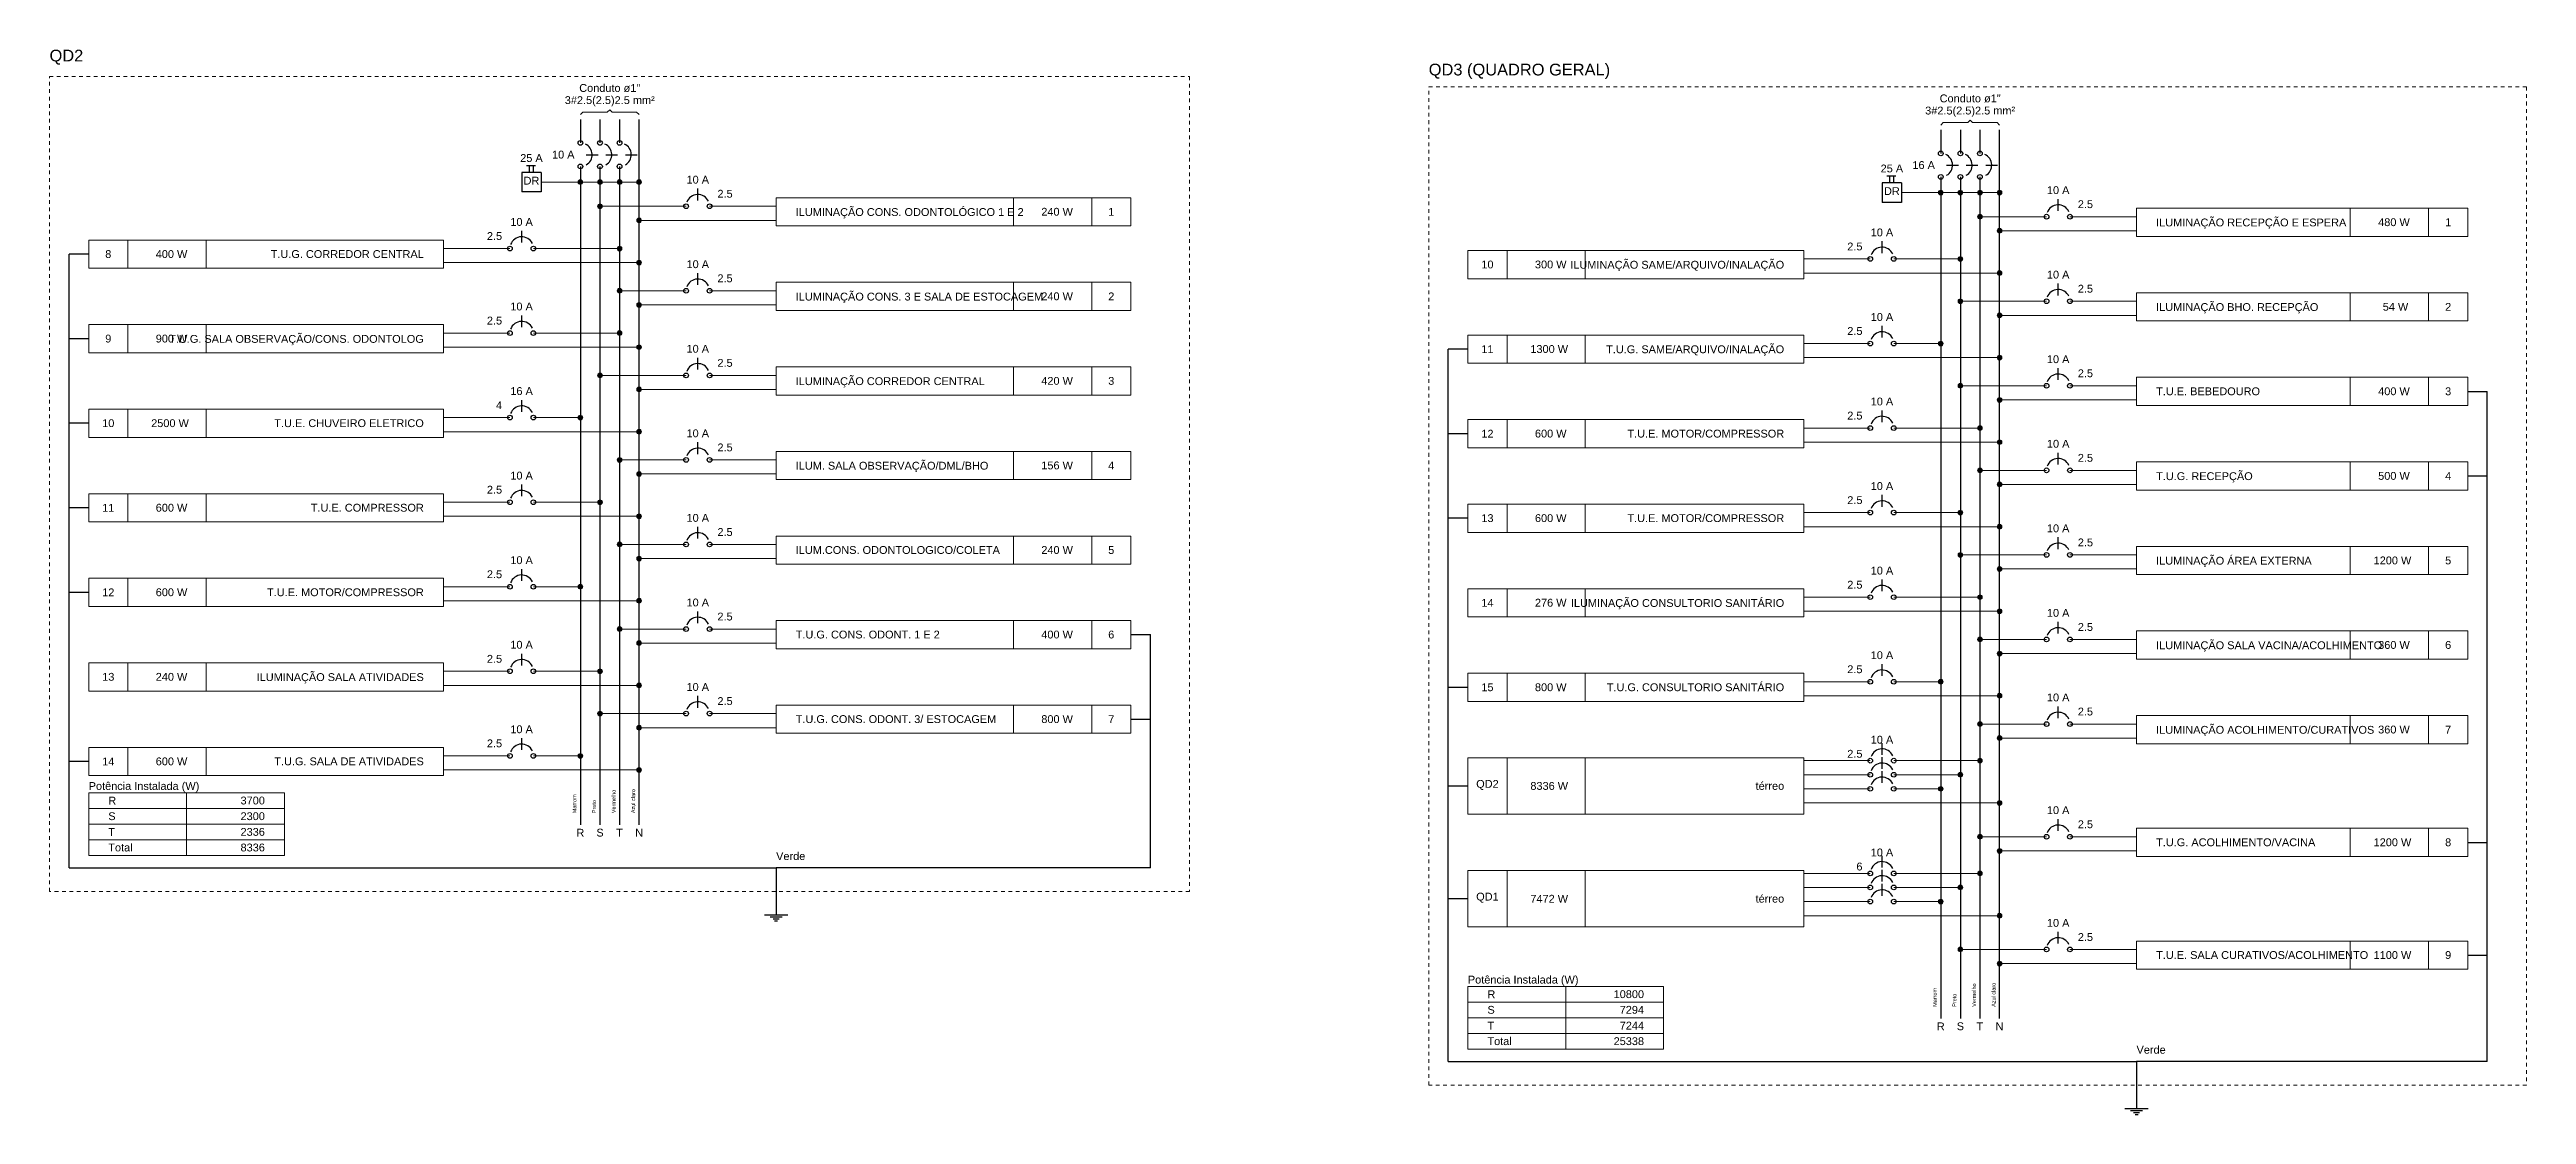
# Model space of a CAD drawing. Header units: millimetres. Extents: x 0 to 321, y -39 to 66.
# Drawn here: x 181.6 to 248.6, y 7.4 to 36.2 of the extents above; entities that cross this region are included whole.
import ezdxf

# ---------------------------------------------------------------- set-up
doc = ezdxf.new("R2010")
doc.units = ezdxf.units.MM
doc.header["$LTSCALE"] = 0.5
doc.header["$MEASUREMENT"] = 0
doc.linetypes.add('DOT2', pattern=[3.175, 0, -3.175])
for name, color, linetype, lineweight in [('DI-Barramento Fase 1', 6, 'Continuous', 30), ('DI-Barramento Fase 2', 6, 'Continuous', 30), ('DI-Barramento Fase 3', 6, 'Continuous', 30), ('DI-Barramento Neutro', 6, 'Continuous', 30), ('DI-Disjuntor', 1, 'Continuous', 30), ('DI-Fios', 3, 'Continuous', 30), ('DI-Linhas do diagrama', 9, 'Continuous', 20), ('DI-Pontilhado', 7, 'Continuous', 20), ('DI-Textos do diagrama', 7, 'Continuous', 20), ('DI-Título do diagrama', 3, 'Continuous', 30)]:
    doc.layers.add(name, color=color, linetype=linetype, lineweight=lineweight)
doc.styles.add('Arial', font='arial.ttf')

msp = doc.modelspace()

# ---------------------------------------------------------------- linework, layer by layer
at = {"layer": 'DI-Barramento Fase 1', "linetype": 'Continuous'}
for p, q in [((195.929, 34.355), (195.929, 33.72)), ((232.728, 34.073), (232.728, 33.437)), ((195.929, 33.084), (195.929, 15.272)), ((232.728, 32.802), (232.728, 10.034))]:
    msp.add_line(p, q, dxfattribs=at)
at = {"layer": 'DI-Barramento Fase 2', "linetype": 'Continuous'}
for p, q in [((196.459, 34.355), (196.459, 33.72)), ((233.258, 34.073), (233.258, 33.437)), ((196.459, 33.084), (196.459, 15.272)), ((233.258, 32.802), (233.258, 10.034))]:
    msp.add_line(p, q, dxfattribs=at)
at = {"layer": 'DI-Barramento Fase 3', "linetype": 'Continuous'}
for p, q in [((196.988, 34.355), (196.988, 33.72)), ((233.787, 34.073), (233.787, 33.437)), ((196.988, 33.084), (196.988, 15.272)), ((233.787, 32.802), (233.787, 10.034))]:
    msp.add_line(p, q, dxfattribs=at)
at = {"layer": 'DI-Barramento Neutro', "linetype": 'Continuous'}
for p, q in [((197.518, 15.272), (197.518, 34.355)), ((234.317, 10.034), (234.317, 34.073))]:
    msp.add_line(p, q, dxfattribs=at)
at = {"layer": 'DI-Disjuntor', "linetype": 'Continuous'}
for p, q in [((194.341, 32.925), (194.341, 32.396)), ((194.87, 32.925), (194.341, 32.925)), ((194.473, 33.111), (194.711, 33.111)), ((194.552, 32.925), (194.552, 33.111)), ((194.658, 32.925), (194.658, 33.111)), ((194.87, 32.925), (194.87, 32.396)), ((196.088, 33.402), (196.406, 33.402)), ((196.617, 33.402), (196.935, 33.402)), ((197.147, 33.402), (197.465, 33.402)), ((232.887, 33.12), (233.205, 33.12)), ((233.417, 33.12), (233.734, 33.12)), ((233.946, 33.12), (234.264, 33.12)), ((194.87, 32.396), (194.341, 32.396)), ((199.106, 32.167), (199.106, 32.485)), ((231.14, 32.643), (231.14, 32.114)), ((231.669, 32.643), (231.14, 32.643)), ((231.272, 32.828), (231.51, 32.828)), ((231.352, 32.643), (231.352, 32.828)), ((231.457, 32.643), (231.457, 32.828)), ((231.669, 32.643), (231.669, 32.114)), ((235.905, 31.885), (235.905, 32.203)), ((231.669, 32.114), (231.14, 32.114)), ((194.341, 31.023), (194.341, 31.341)), ((231.14, 30.741), (231.14, 31.059)), ((199.106, 29.88), (199.106, 30.197)), ((235.905, 29.598), (235.905, 29.915)), ((194.341, 28.736), (194.341, 29.054)), ((231.14, 28.454), (231.14, 28.771)), ((199.106, 27.592), (199.106, 27.91)), ((235.905, 27.31), (235.905, 27.628)), ((194.341, 26.448), (194.341, 26.766)), ((231.14, 26.166), (231.14, 26.484)), ((199.106, 25.305), (199.106, 25.622)), ((235.905, 25.023), (235.905, 25.34)), ((194.341, 24.161), (194.341, 24.479)), ((231.14, 23.879), (231.14, 24.197)), ((199.106, 23.017), (199.106, 23.335)), ((235.905, 22.735), (235.905, 23.053)), ((194.341, 21.874), (194.341, 22.191)), ((231.14, 21.591), (231.14, 21.909)), ((199.106, 20.73), (199.106, 21.048)), ((235.905, 20.448), (235.905, 20.765)), ((194.341, 19.586), (194.341, 19.904)), ((231.14, 19.304), (231.14, 19.622)), ((199.106, 18.442), (199.106, 18.76)), ((235.905, 18.16), (235.905, 18.478)), ((194.341, 17.299), (194.341, 17.616)), ((231.14, 17.169), (231.14, 17.487)), ((231.14, 16.788), (231.14, 17.105)), ((231.14, 16.407), (231.14, 16.724)), ((235.905, 15.11), (235.905, 15.428)), ((231.14, 14.119), (231.14, 14.437)), ((231.14, 13.738), (231.14, 14.056)), ((231.14, 13.357), (231.14, 13.674)), ((235.905, 12.06), (235.905, 12.378))]:
    msp.add_line(p, q, dxfattribs=at)
for centre in [(195.929, 33.72), (196.459, 33.72), (196.988, 33.72), (195.929, 33.084), (196.459, 33.084), (196.988, 33.084), (232.728, 33.437), (232.728, 32.802), (233.258, 33.437), (233.258, 32.802), (233.787, 33.437), (233.787, 32.802), (198.788, 32.008), (199.424, 32.008), (235.588, 31.726), (236.223, 31.726), (194.023, 30.865), (194.658, 30.865), (230.822, 30.582), (231.457, 30.582), (198.788, 29.721), (199.424, 29.721), (235.588, 29.439), (236.223, 29.439), (194.023, 28.577), (194.658, 28.577), (230.822, 28.295), (231.457, 28.295), (198.788, 27.433), (199.424, 27.433), (235.588, 27.151), (236.223, 27.151), (194.023, 26.29), (194.658, 26.29), (230.822, 26.008), (231.457, 26.008), (198.788, 25.146), (199.424, 25.146), (235.588, 24.864), (236.223, 24.864), (194.023, 24.002), (194.658, 24.002), (230.822, 23.72), (231.457, 23.72), (198.788, 22.858), (199.424, 22.858), (235.588, 22.576), (236.223, 22.576), (194.023, 21.715), (194.658, 21.715), (230.822, 21.433), (231.457, 21.433), (198.788, 20.571), (199.424, 20.571), (235.588, 20.289), (236.223, 20.289), (194.023, 19.427), (194.658, 19.427), (230.822, 19.145), (231.457, 19.145), (198.788, 18.284), (199.424, 18.284), (235.588, 18.001), (236.223, 18.001), (194.023, 17.14), (194.658, 17.14), (230.822, 17.01), (231.457, 17.01), (230.822, 16.629), (230.822, 16.248), (231.457, 16.629), (231.457, 16.248), (235.588, 14.951), (236.223, 14.951), (230.822, 13.96), (230.822, 13.579), (231.457, 13.96), (231.457, 13.579), (230.822, 13.198), (231.457, 13.198), (235.588, 11.902), (236.223, 11.902)]:
    msp.add_circle(centre, 0.0635, dxfattribs=at)
for centre, start, end in [((195.929, 33.402), 300, 65), ((196.459, 33.402), 300, 65), ((196.988, 33.402), 300, 65), ((232.728, 33.12), 300, 65), ((233.258, 33.12), 300, 65), ((233.787, 33.12), 300, 65), ((199.106, 32.008), 25, 160), ((235.905, 31.726), 25, 160), ((194.341, 30.865), 25, 160), ((231.14, 30.582), 25, 160), ((199.106, 29.721), 25, 160), ((235.905, 29.439), 25, 160), ((194.341, 28.577), 25, 160), ((231.14, 28.295), 25, 160), ((199.106, 27.433), 25, 160), ((235.905, 27.151), 25, 160), ((194.341, 26.29), 25, 160), ((231.14, 26.008), 25, 160), ((199.106, 25.146), 25, 160), ((235.905, 24.864), 25, 160), ((194.341, 24.002), 25, 160), ((231.14, 23.72), 25, 160), ((199.106, 22.858), 25, 160), ((235.905, 22.576), 25, 160), ((194.341, 21.715), 25, 160), ((231.14, 21.433), 25, 160), ((199.106, 20.571), 25, 160), ((235.905, 20.289), 25, 160), ((194.341, 19.427), 25, 160), ((231.14, 19.145), 25, 160), ((199.106, 18.284), 25, 160), ((235.905, 18.001), 25, 160), ((194.341, 17.14), 25, 160), ((231.14, 17.01), 25, 160), ((231.14, 16.629), 25, 160), ((231.14, 16.248), 25, 160), ((235.905, 14.951), 25, 160), ((231.14, 13.96), 25, 160), ((231.14, 13.579), 25, 160), ((231.14, 13.198), 25, 160), ((235.905, 11.902), 25, 160)]:
    msp.add_arc(centre, 0.318, start, end, dxfattribs=at)
at = {"layer": 'DI-Fios', "linetype": 'Continuous'}
for p, q in [((182.628, 30.712), (182.099, 30.712)), ((182.099, 14.107), (182.099, 30.712)), ((182.628, 28.425), (182.099, 28.425)), ((219.936, 28.142), (219.406, 28.142)), ((219.406, 8.869), (219.406, 28.142)), ((246.982, 26.999), (247.512, 26.999)), ((247.512, 8.869), (247.512, 26.999)), ((182.628, 26.137), (182.099, 26.137)), ((219.936, 25.855), (219.406, 25.855)), ((246.982, 24.711), (247.512, 24.711)), ((182.628, 23.85), (182.099, 23.85)), ((219.936, 23.567), (219.406, 23.567)), ((182.628, 21.562), (182.099, 21.562)), ((210.819, 20.419), (211.348, 20.419)), ((211.348, 14.107), (211.348, 20.419)), ((219.936, 18.993), (219.406, 18.993)), ((210.819, 18.131), (211.348, 18.131)), ((182.628, 16.987), (182.099, 16.987)), ((219.936, 16.324), (219.406, 16.324)), ((246.982, 14.799), (247.512, 14.799)), ((182.099, 14.107), (201.224, 14.107)), ((201.224, 14.107), (201.224, 12.836)), ((211.348, 14.107), (201.224, 14.107)), ((200.906, 12.836), (201.542, 12.836)), ((201.065, 12.783), (201.383, 12.783)), ((219.936, 13.274), (219.406, 13.274)), ((201.145, 12.73), (201.304, 12.73)), ((201.184, 12.677), (201.264, 12.677)), ((246.982, 11.749), (247.512, 11.749)), ((219.406, 8.869), (238.023, 8.869)), ((238.023, 8.869), (238.023, 7.598)), ((247.512, 8.869), (238.023, 8.869)), ((237.706, 7.598), (238.341, 7.598)), ((237.864, 7.545), (238.182, 7.545)), ((237.944, 7.492), (238.103, 7.492)), ((237.984, 7.439), (238.063, 7.439))]:
    msp.add_line(p, q, dxfattribs=at)
at = {"layer": 'DI-Linhas do diagrama', "linetype": 'Continuous'}
for p, q in [((195.929, 32.661), (194.87, 32.661)), ((195.929, 32.661), (197.518, 32.661)), ((207.642, 31.474), (207.642, 32.237)), ((209.76, 31.474), (209.76, 32.237)), ((232.728, 32.378), (231.669, 32.378)), ((232.728, 32.378), (234.317, 32.378)), ((196.459, 32.008), (198.788, 32.008)), ((197.518, 31.627), (201.224, 31.627)), ((199.424, 32.008), (201.224, 32.008)), ((233.787, 31.726), (235.588, 31.726)), ((236.223, 31.726), (238.023, 31.726)), ((243.805, 31.192), (243.805, 31.955)), ((245.923, 31.192), (245.923, 31.955)), ((183.687, 30.331), (183.687, 31.093)), ((185.805, 30.331), (185.805, 31.093)), ((192.223, 30.865), (194.023, 30.865)), ((196.988, 30.865), (194.658, 30.865)), ((234.317, 31.345), (238.023, 31.345)), ((192.223, 30.483), (197.518, 30.483)), ((220.995, 30.049), (220.995, 30.811)), ((223.113, 30.049), (223.113, 30.811)), ((229.022, 30.582), (230.822, 30.582)), ((229.022, 30.201), (234.317, 30.201)), ((233.258, 30.582), (231.457, 30.582)), ((196.988, 29.721), (198.788, 29.721)), ((199.424, 29.721), (201.224, 29.721)), ((207.642, 29.187), (207.642, 29.95)), ((209.76, 29.187), (209.76, 29.95)), ((243.805, 28.905), (243.805, 29.667)), ((245.923, 28.905), (245.923, 29.667)), ((197.518, 29.34), (201.224, 29.34)), ((233.258, 29.439), (235.588, 29.439)), ((234.317, 29.057), (238.023, 29.057)), ((236.223, 29.439), (238.023, 29.439)), ((183.687, 28.043), (183.687, 28.806)), ((185.805, 28.043), (185.805, 28.806)), ((192.223, 28.577), (194.023, 28.577)), ((192.223, 28.196), (197.518, 28.196)), ((196.988, 28.577), (194.658, 28.577)), ((220.995, 27.761), (220.995, 28.524)), ((223.113, 27.761), (223.113, 28.524)), ((229.022, 28.295), (230.822, 28.295)), ((232.728, 28.295), (231.457, 28.295)), ((207.642, 26.9), (207.642, 27.662)), ((209.76, 26.9), (209.76, 27.662)), ((229.022, 27.914), (234.317, 27.914)), ((196.459, 27.433), (198.788, 27.433)), ((197.518, 27.052), (201.224, 27.052)), ((199.424, 27.433), (201.224, 27.433)), ((233.258, 27.151), (235.588, 27.151)), ((236.223, 27.151), (238.023, 27.151)), ((243.805, 26.617), (243.805, 27.38)), ((245.923, 26.617), (245.923, 27.38)), ((183.687, 25.756), (183.687, 26.518)), ((185.805, 25.756), (185.805, 26.518)), ((192.223, 26.29), (194.023, 26.29)), ((195.929, 26.29), (194.658, 26.29)), ((220.995, 25.474), (220.995, 26.236)), ((223.113, 25.474), (223.113, 26.236)), ((234.317, 26.77), (238.023, 26.77)), ((192.223, 25.908), (197.518, 25.908)), ((229.022, 26.008), (230.822, 26.008)), ((229.022, 25.626), (234.317, 25.626)), ((233.787, 26.008), (231.457, 26.008)), ((196.988, 25.146), (198.788, 25.146)), ((199.424, 25.146), (201.224, 25.146)), ((207.642, 24.612), (207.642, 25.375)), ((209.76, 24.612), (209.76, 25.375)), ((233.787, 24.864), (235.588, 24.864)), ((236.223, 24.864), (238.023, 24.864)), ((243.805, 24.33), (243.805, 25.093)), ((245.923, 24.33), (245.923, 25.093)), ((183.687, 23.468), (183.687, 24.231)), ((185.805, 23.468), (185.805, 24.231)), ((197.518, 24.765), (201.224, 24.765)), ((234.317, 24.483), (238.023, 24.483)), ((192.223, 24.002), (194.023, 24.002)), ((192.223, 23.621), (197.518, 23.621)), ((196.459, 24.002), (194.658, 24.002)), ((220.995, 23.186), (220.995, 23.949)), ((223.113, 23.186), (223.113, 23.949)), ((229.022, 23.72), (230.822, 23.72)), ((233.258, 23.72), (231.457, 23.72)), ((196.988, 22.858), (198.788, 22.858)), ((199.424, 22.858), (201.224, 22.858)), ((207.642, 22.325), (207.642, 23.087)), ((209.76, 22.325), (209.76, 23.087)), ((229.022, 23.339), (234.317, 23.339)), ((243.805, 22.043), (243.805, 22.805)), ((245.923, 22.043), (245.923, 22.805)), ((197.518, 22.477), (201.224, 22.477)), ((233.258, 22.576), (235.588, 22.576)), ((234.317, 22.195), (238.023, 22.195)), ((236.223, 22.576), (238.023, 22.576)), ((183.687, 21.181), (183.687, 21.944)), ((185.805, 21.181), (185.805, 21.944)), ((192.223, 21.715), (194.023, 21.715)), ((195.929, 21.715), (194.658, 21.715)), ((220.995, 20.899), (220.995, 21.661)), ((223.113, 20.899), (223.113, 21.661)), ((192.223, 21.334), (197.518, 21.334)), ((207.642, 20.037), (207.642, 20.8)), ((209.76, 20.037), (209.76, 20.8)), ((229.022, 21.433), (230.822, 21.433)), ((229.022, 21.051), (234.317, 21.051)), ((233.787, 21.433), (231.457, 21.433)), ((196.988, 20.571), (198.788, 20.571)), ((197.518, 20.19), (201.224, 20.19)), ((199.424, 20.571), (201.224, 20.571)), ((233.787, 20.289), (235.588, 20.289)), ((236.223, 20.289), (238.023, 20.289)), ((243.805, 19.755), (243.805, 20.518)), ((245.923, 19.755), (245.923, 20.518)), ((183.687, 18.894), (183.687, 19.656)), ((185.805, 18.894), (185.805, 19.656)), ((234.317, 19.908), (238.023, 19.908)), ((192.223, 19.427), (194.023, 19.427)), ((192.223, 19.046), (197.518, 19.046)), ((196.459, 19.427), (194.658, 19.427)), ((220.995, 18.611), (220.995, 19.374)), ((223.113, 18.611), (223.113, 19.374)), ((229.022, 19.145), (230.822, 19.145)), ((229.022, 18.764), (234.317, 18.764)), ((232.728, 19.145), (231.457, 19.145)), ((196.459, 18.284), (198.788, 18.284)), ((199.424, 18.284), (201.224, 18.284)), ((207.642, 17.75), (207.642, 18.512)), ((209.76, 17.75), (209.76, 18.512)), ((243.805, 17.468), (243.805, 18.23)), ((245.923, 17.468), (245.923, 18.23)), ((197.518, 17.902), (201.224, 17.902)), ((233.787, 18.001), (235.588, 18.001)), ((234.317, 17.62), (238.023, 17.62)), ((236.223, 18.001), (238.023, 18.001)), ((183.687, 16.606), (183.687, 17.369)), ((185.805, 16.606), (185.805, 17.369)), ((192.223, 17.14), (194.023, 17.14)), ((192.223, 16.759), (197.518, 16.759)), ((195.929, 17.14), (194.658, 17.14)), ((220.995, 15.562), (220.995, 17.086)), ((223.113, 15.562), (223.113, 17.086)), ((229.022, 17.01), (230.822, 17.01)), ((233.787, 17.01), (231.457, 17.01)), ((185.276, 15.717), (185.276, 16.14)), ((229.022, 16.629), (230.822, 16.629)), ((229.022, 16.248), (230.822, 16.248)), ((233.258, 16.629), (231.457, 16.629)), ((232.728, 16.248), (231.457, 16.248)), ((185.276, 15.293), (185.276, 15.717)), ((229.022, 15.867), (234.317, 15.867)), ((185.276, 14.869), (185.276, 15.293)), ((185.276, 14.446), (185.276, 14.869)), ((233.787, 14.951), (235.588, 14.951)), ((236.223, 14.951), (238.023, 14.951)), ((243.805, 14.418), (243.805, 15.18)), ((245.923, 14.418), (245.923, 15.18)), ((234.317, 14.57), (238.023, 14.57)), ((220.995, 12.512), (220.995, 14.037)), ((223.113, 12.512), (223.113, 14.037)), ((229.022, 13.96), (230.822, 13.96)), ((229.022, 13.579), (230.822, 13.579)), ((233.787, 13.96), (231.457, 13.96)), ((233.258, 13.579), (231.457, 13.579)), ((229.022, 13.198), (230.822, 13.198)), ((229.022, 12.816), (234.317, 12.816)), ((232.728, 13.198), (231.457, 13.198)), ((243.805, 11.368), (243.805, 12.13)), ((245.923, 11.368), (245.923, 12.13)), ((233.258, 11.902), (235.588, 11.902)), ((234.317, 11.52), (238.023, 11.52)), ((236.223, 11.902), (238.023, 11.902)), ((222.583, 10.478), (222.583, 10.902)), ((222.583, 10.055), (222.583, 10.478)), ((222.583, 9.631), (222.583, 10.055)), ((222.583, 9.207), (222.583, 9.631))]:
    msp.add_line(p, q, dxfattribs=at)
at = {"layer": 'DI-Linhas do diagrama', "linetype": 'Continuous', "const_width": 0.0635}
for points in [[(195.961, 32.661, 1), (195.897, 32.661, 1)], [(196.491, 32.661, 1), (196.427, 32.661, 1)], [(197.02, 32.661, 1), (196.956, 32.661, 1)], [(197.55, 32.661, 1), (197.486, 32.661, 1)], [(232.76, 32.378, 1), (232.696, 32.378, 1)], [(233.29, 32.378, 1), (233.226, 32.378, 1)], [(233.819, 32.378, 1), (233.755, 32.378, 1)], [(234.349, 32.378, 1), (234.285, 32.378, 1)], [(196.491, 32.008, 1), (196.427, 32.008, 1)], [(197.55, 31.627, 1), (197.486, 31.627, 1)], [(233.819, 31.726, 1), (233.755, 31.726, 1)], [(197.02, 30.865, 1), (196.956, 30.865, 1)], [(234.349, 31.345, 1), (234.285, 31.345, 1)], [(197.55, 30.483, 1), (197.486, 30.483, 1)], [(233.29, 30.582, 1), (233.226, 30.582, 1)], [(234.349, 30.201, 1), (234.285, 30.201, 1)], [(197.02, 29.721, 1), (196.956, 29.721, 1)], [(233.29, 29.439, 1), (233.226, 29.439, 1)], [(197.55, 29.34, 1), (197.486, 29.34, 1)], [(234.349, 29.057, 1), (234.285, 29.057, 1)], [(197.02, 28.577, 1), (196.956, 28.577, 1)], [(197.55, 28.196, 1), (197.486, 28.196, 1)], [(232.76, 28.295, 1), (232.696, 28.295, 1)], [(196.491, 27.433, 1), (196.427, 27.433, 1)], [(234.349, 27.914, 1), (234.285, 27.914, 1)], [(197.55, 27.052, 1), (197.486, 27.052, 1)], [(233.29, 27.151, 1), (233.226, 27.151, 1)], [(234.349, 26.77, 1), (234.285, 26.77, 1)], [(195.961, 26.29, 1), (195.897, 26.29, 1)], [(197.55, 25.908, 1), (197.486, 25.908, 1)], [(233.819, 26.008, 1), (233.755, 26.008, 1)], [(234.349, 25.626, 1), (234.285, 25.626, 1)], [(197.02, 25.146, 1), (196.956, 25.146, 1)], [(197.55, 24.765, 1), (197.486, 24.765, 1)], [(233.819, 24.864, 1), (233.755, 24.864, 1)], [(234.349, 24.483, 1), (234.285, 24.483, 1)], [(196.491, 24.002, 1), (196.427, 24.002, 1)], [(197.55, 23.621, 1), (197.486, 23.621, 1)], [(233.29, 23.72, 1), (233.226, 23.72, 1)], [(197.02, 22.858, 1), (196.956, 22.858, 1)], [(234.349, 23.339, 1), (234.285, 23.339, 1)], [(197.55, 22.477, 1), (197.486, 22.477, 1)], [(233.29, 22.576, 1), (233.226, 22.576, 1)], [(234.349, 22.195, 1), (234.285, 22.195, 1)], [(195.961, 21.715, 1), (195.897, 21.715, 1)], [(233.819, 21.433, 1), (233.755, 21.433, 1)], [(197.55, 21.334, 1), (197.486, 21.334, 1)], [(234.349, 21.051, 1), (234.285, 21.051, 1)], [(197.02, 20.571, 1), (196.956, 20.571, 1)], [(197.55, 20.19, 1), (197.486, 20.19, 1)], [(233.819, 20.289, 1), (233.755, 20.289, 1)], [(196.491, 19.427, 1), (196.427, 19.427, 1)], [(234.349, 19.908, 1), (234.285, 19.908, 1)], [(197.55, 19.046, 1), (197.486, 19.046, 1)], [(232.76, 19.145, 1), (232.696, 19.145, 1)], [(234.349, 18.764, 1), (234.285, 18.764, 1)], [(196.491, 18.284, 1), (196.427, 18.284, 1)], [(197.55, 17.902, 1), (197.486, 17.902, 1)], [(233.819, 18.001, 1), (233.755, 18.001, 1)], [(234.349, 17.62, 1), (234.285, 17.62, 1)], [(195.961, 17.14, 1), (195.897, 17.14, 1)], [(197.55, 16.759, 1), (197.486, 16.759, 1)], [(233.819, 17.01, 1), (233.755, 17.01, 1)], [(232.76, 16.248, 1), (232.696, 16.248, 1)], [(233.29, 16.629, 1), (233.226, 16.629, 1)], [(234.349, 15.867, 1), (234.285, 15.867, 1)], [(233.819, 14.951, 1), (233.755, 14.951, 1)], [(234.349, 14.57, 1), (234.285, 14.57, 1)], [(233.29, 13.579, 1), (233.226, 13.579, 1)], [(233.819, 13.96, 1), (233.755, 13.96, 1)], [(232.76, 13.198, 1), (232.696, 13.198, 1)], [(234.349, 12.816, 1), (234.285, 12.816, 1)], [(233.29, 11.902, 1), (233.226, 11.902, 1)], [(234.349, 11.52, 1), (234.285, 11.52, 1)]]:
    msp.add_lwpolyline(points, format="xyb", close=True, dxfattribs=at)
at = {"layer": 'DI-Linhas do diagrama', "linetype": 'Continuous'}
for points in [[(201.224, 31.474), (201.224, 32.237), (210.819, 32.237), (210.819, 31.474), (201.224, 31.474)], [(238.023, 31.192), (238.023, 31.955), (246.982, 31.955), (246.982, 31.192), (238.023, 31.192)], [(182.628, 30.331), (182.628, 31.093), (192.223, 31.093), (192.223, 30.331), (182.628, 30.331)], [(219.936, 30.049), (219.936, 30.811), (229.022, 30.811), (229.022, 30.049), (219.936, 30.049)], [(201.224, 29.187), (201.224, 29.95), (210.819, 29.95), (210.819, 29.187), (201.224, 29.187)], [(238.023, 28.905), (238.023, 29.667), (246.982, 29.667), (246.982, 28.905), (238.023, 28.905)], [(182.628, 28.043), (182.628, 28.806), (192.223, 28.806), (192.223, 28.043), (182.628, 28.043)], [(219.936, 27.761), (219.936, 28.524), (229.022, 28.524), (229.022, 27.761), (219.936, 27.761)], [(201.224, 26.9), (201.224, 27.662), (210.819, 27.662), (210.819, 26.9), (201.224, 26.9)], [(238.023, 26.617), (238.023, 27.38), (246.982, 27.38), (246.982, 26.617), (238.023, 26.617)], [(182.628, 25.756), (182.628, 26.518), (192.223, 26.518), (192.223, 25.756), (182.628, 25.756)], [(219.936, 25.474), (219.936, 26.236), (229.022, 26.236), (229.022, 25.474), (219.936, 25.474)], [(201.224, 24.612), (201.224, 25.375), (210.819, 25.375), (210.819, 24.612), (201.224, 24.612)], [(238.023, 24.33), (238.023, 25.093), (246.982, 25.093), (246.982, 24.33), (238.023, 24.33)], [(182.628, 23.468), (182.628, 24.231), (192.223, 24.231), (192.223, 23.468), (182.628, 23.468)], [(219.936, 23.186), (219.936, 23.949), (229.022, 23.949), (229.022, 23.186), (219.936, 23.186)], [(201.224, 22.325), (201.224, 23.087), (210.819, 23.087), (210.819, 22.325), (201.224, 22.325)], [(238.023, 22.043), (238.023, 22.805), (246.982, 22.805), (246.982, 22.043), (238.023, 22.043)], [(182.628, 21.181), (182.628, 21.944), (192.223, 21.944), (192.223, 21.181), (182.628, 21.181)], [(219.936, 20.899), (219.936, 21.661), (229.022, 21.661), (229.022, 20.899), (219.936, 20.899)], [(201.224, 20.037), (201.224, 20.8), (210.819, 20.8), (210.819, 20.037), (201.224, 20.037)], [(238.023, 19.755), (238.023, 20.518), (246.982, 20.518), (246.982, 19.755), (238.023, 19.755)], [(182.628, 18.894), (182.628, 19.656), (192.223, 19.656), (192.223, 18.894), (182.628, 18.894)], [(219.936, 18.611), (219.936, 19.374), (229.022, 19.374), (229.022, 18.611), (219.936, 18.611)], [(201.224, 17.75), (201.224, 18.512), (210.819, 18.512), (210.819, 17.75), (201.224, 17.75)], [(238.023, 17.468), (238.023, 18.23), (246.982, 18.23), (246.982, 17.468), (238.023, 17.468)], [(182.628, 16.606), (182.628, 17.369), (192.223, 17.369), (192.223, 16.606), (182.628, 16.606)], [(219.936, 15.562), (219.936, 17.086), (229.022, 17.086), (229.022, 15.562), (219.936, 15.562)], [(182.628, 15.717), (182.628, 16.14), (187.923, 16.14), (187.923, 15.717), (182.628, 15.717)], [(182.628, 15.293), (182.628, 15.717), (187.923, 15.717), (187.923, 15.293), (182.628, 15.293)], [(182.628, 14.869), (182.628, 15.293), (187.923, 15.293), (187.923, 14.869), (182.628, 14.869)], [(182.628, 14.446), (182.628, 14.869), (187.923, 14.869), (187.923, 14.446), (182.628, 14.446)], [(238.023, 14.418), (238.023, 15.18), (246.982, 15.18), (246.982, 14.418), (238.023, 14.418)], [(219.936, 12.512), (219.936, 14.037), (229.022, 14.037), (229.022, 12.512), (219.936, 12.512)], [(238.023, 11.368), (238.023, 12.13), (246.982, 12.13), (246.982, 11.368), (238.023, 11.368)], [(219.936, 10.478), (219.936, 10.902), (225.231, 10.902), (225.231, 10.478), (219.936, 10.478)], [(219.936, 10.055), (219.936, 10.478), (225.231, 10.478), (225.231, 10.055), (219.936, 10.055)], [(219.936, 9.631), (219.936, 10.055), (225.231, 10.055), (225.231, 9.631), (219.936, 9.631)], [(219.936, 9.207), (219.936, 9.631), (225.231, 9.631), (225.231, 9.207), (219.936, 9.207)]]:
    msp.add_lwpolyline(points, close=True, dxfattribs=at)
for centre in [(195.929, 32.661), (196.459, 32.661), (196.988, 32.661), (197.518, 32.661), (232.728, 32.378), (233.258, 32.378), (233.787, 32.378), (234.317, 32.378), (196.459, 32.008), (197.518, 31.627), (233.787, 31.726), (196.988, 30.865), (234.317, 31.345), (197.518, 30.483), (233.258, 30.582), (234.317, 30.201), (196.988, 29.721), (233.258, 29.439), (197.518, 29.34), (234.317, 29.057), (196.988, 28.577), (197.518, 28.196), (232.728, 28.295), (196.459, 27.433), (234.317, 27.914), (197.518, 27.052), (233.258, 27.151), (234.317, 26.77), (195.929, 26.29), (197.518, 25.908), (233.787, 26.008), (234.317, 25.626), (196.988, 25.146), (197.518, 24.765), (233.787, 24.864), (234.317, 24.483), (196.459, 24.002), (197.518, 23.621), (233.258, 23.72), (196.988, 22.858), (234.317, 23.339), (197.518, 22.477), (233.258, 22.576), (234.317, 22.195), (195.929, 21.715), (233.787, 21.433), (197.518, 21.334), (234.317, 21.051), (196.988, 20.571), (197.518, 20.19), (233.787, 20.289), (196.459, 19.427), (234.317, 19.908), (197.518, 19.046), (232.728, 19.145), (234.317, 18.764), (196.459, 18.284), (197.518, 17.902), (233.787, 18.001), (234.317, 17.62), (195.929, 17.14), (197.518, 16.759), (233.787, 17.01), (232.728, 16.248), (233.258, 16.629), (234.317, 15.867), (233.787, 14.951), (234.317, 14.57), (233.258, 13.579), (233.787, 13.96), (232.728, 13.198), (234.317, 12.816), (233.258, 11.902), (234.317, 11.52)]:
    msp.add_circle(centre, 0.0635, dxfattribs=at)
at = {"layer": 'DI-Pontilhado', "linetype": 'DOT2', "ltscale": 0.05}
for points in [[(181.569, 13.472), (181.569, 35.52), (212.407, 35.52), (212.407, 13.472), (181.569, 13.472)], [(218.877, 8.233), (218.877, 35.238), (248.571, 35.238), (248.571, 8.233), (218.877, 8.233)]]:
    msp.add_lwpolyline(points, close=True, dxfattribs=at)
at = {"layer": 'DI-Textos do diagrama', "linetype": 'Continuous'}
for p, q in [((195.929, 34.487), (195.995, 34.554)), ((195.995, 34.554), (196.657, 34.554)), ((196.657, 34.554), (196.723, 34.62)), ((196.723, 34.62), (196.79, 34.554)), ((196.79, 34.554), (197.451, 34.554)), ((197.451, 34.554), (197.518, 34.487)), ((232.728, 34.205), (232.794, 34.271)), ((232.794, 34.271), (233.456, 34.271)), ((233.456, 34.271), (233.523, 34.337)), ((233.523, 34.337), (233.589, 34.271)), ((233.589, 34.271), (234.251, 34.271)), ((234.251, 34.271), (234.317, 34.205))]:
    msp.add_line(p, q, dxfattribs=at)

# ---------------------------------------------------------------- texts
at = {"layer": 'DI-Barramento Fase 1', "char_height": 0.1059, "width": 0.76248, "attachment_point": 7, "rotation": 90.00021, "line_spacing_factor": 0.798, "style": 'Arial'}
for insert in [(195.823, 15.59), (232.622, 10.351)]:
    msp.add_mtext('Marrom', dxfattribs=dict(at, insert=insert))
at = {"layer": 'DI-Barramento Fase 1', "char_height": 0.212, "width": 0.25416, "attachment_point": 8, "line_spacing_factor": 0.798, "style": 'Arial'}
for insert in [(195.929, 14.954), (232.728, 9.716)]:
    msp.add_mtext('R', dxfattribs=dict(at, insert=insert))
at = {"layer": 'DI-Barramento Fase 2', "char_height": 0.1059, "width": 0.6354, "attachment_point": 7, "rotation": 90.00021, "line_spacing_factor": 0.798, "style": 'Arial'}
for insert in [(196.353, 15.59), (233.152, 10.351)]:
    msp.add_mtext('Preto', dxfattribs=dict(at, insert=insert))
at = {"layer": 'DI-Barramento Fase 2', "char_height": 0.212, "width": 0.25416, "attachment_point": 8, "line_spacing_factor": 0.798, "style": 'Arial'}
for insert in [(196.459, 14.954), (233.258, 9.716)]:
    msp.add_mtext('S', dxfattribs=dict(at, insert=insert))
at = {"layer": 'DI-Barramento Fase 3', "char_height": 0.1059, "width": 1.01664, "attachment_point": 7, "rotation": 90.00021, "line_spacing_factor": 0.798, "style": 'Arial'}
for insert in [(196.882, 15.59), (233.681, 10.351)]:
    msp.add_mtext('Vermelho', dxfattribs=dict(at, insert=insert))
at = {"layer": 'DI-Barramento Fase 3', "char_height": 0.212, "width": 0.25416, "attachment_point": 8, "line_spacing_factor": 0.798, "style": 'Arial'}
for insert in [(196.988, 14.954), (233.787, 9.716)]:
    msp.add_mtext('T', dxfattribs=dict(at, insert=insert))
at = {"layer": 'DI-Barramento Neutro', "char_height": 0.1059, "width": 1.2708, "attachment_point": 7, "rotation": 90.00021, "line_spacing_factor": 0.798, "style": 'Arial'}
for insert in [(197.412, 15.59), (234.211, 10.351)]:
    msp.add_mtext('Azul claro', dxfattribs=dict(at, insert=insert))
at = {"layer": 'DI-Barramento Neutro', "char_height": 0.212, "width": 0.25416, "attachment_point": 8, "line_spacing_factor": 0.798, "style": 'Arial'}
for insert in [(197.518, 14.954), (234.317, 9.716)]:
    msp.add_mtext('N', dxfattribs=dict(at, insert=insert))
at = {"layer": 'DI-Disjuntor', "char_height": 0.2118, "width": 0.50832, "attachment_point": 8, "line_spacing_factor": 0.798, "style": 'Arial'}
for insert in [(194.605, 32.595), (231.405, 32.312)]:
    msp.add_mtext('DR', dxfattribs=dict(at, insert=insert))
at = {"layer": 'DI-Fios', "char_height": 0.2118, "width": 1.2708, "attachment_point": 7, "line_spacing_factor": 0.798, "style": 'Arial'}
for insert in [(201.224, 14.319), (238.023, 9.081)]:
    msp.add_mtext('Verde', dxfattribs=dict(at, insert=insert))
at = {"layer": 'DI-Linhas do diagrama', "line_spacing_factor": 0.798, "style": 'Arial'}
for s, insert, char_height, width, attachment_point in [('S', (183.158, 15.399), 0.212, 0.25416, 7), ('R', (183.158, 15.823), 0.212, 0.25416, 7), ('  3700', (187.394, 15.823), 0.2118, 1.52496, 9), ('  2300', (187.394, 15.399), 0.2118, 1.52496, 9), ('T', (183.158, 14.975), 0.212, 0.25416, 7), ('Total', (183.158, 14.552), 0.2118, 1.2708, 7), ('  8336', (187.394, 14.552), 0.2118, 1.52496, 9), ('  2336', (187.394, 14.975), 0.2118, 1.52496, 9), ('R', (220.465, 10.584), 0.212, 0.25416, 7), (' 10800', (224.701, 10.584), 0.2118, 1.52496, 9), ('S', (220.465, 10.161), 0.212, 0.25416, 7), ('  7294', (224.701, 10.161), 0.2118, 1.52496, 9), ('T', (220.465, 9.737), 0.212, 0.25416, 7), ('Total', (220.465, 9.313), 0.2118, 1.2708, 7), (' 25338', (224.701, 9.313), 0.2118, 1.52496, 9), ('  7244', (224.701, 9.737), 0.2118, 1.52496, 9)]:
    msp.add_mtext(s, dxfattribs=dict(at, insert=insert, char_height=char_height, width=width, attachment_point=attachment_point))
at = {"layer": 'DI-Textos do diagrama', "line_spacing_factor": 0.798, "style": 'Arial'}
for s, insert, char_height, width, attachment_point in [('3#2.5(2.5)2.5 mm²', (196.723, 34.709), 0.2118, 4.32072, 8), ('Conduto ø1"', (196.723, 35.096), 0.2118, 2.79576, 8), ('Conduto ø1"', (233.523, 34.814), 0.2118, 2.79576, 8), ('3#2.5(2.5)2.5 mm²', (233.523, 34.427), 0.2118, 4.32072, 8), (' 10 A', (195.77, 33.296), 0.2118, 1.2708, 9), ('25 A', (194.605, 33.204), 0.2118, 1.01664, 8), ('    10 A', (198.471, 32.618), 0.2118, 2.03328, 7), ('25 A', (231.405, 32.921), 0.2118, 1.01664, 8), (' 16 A', (232.569, 33.014), 0.2118, 1.2708, 9), ('2.5', (199.636, 32.237), 0.2118, 0.76248, 7), ('    10 A', (235.27, 32.336), 0.2118, 2.03328, 7), ('2.5', (236.435, 31.955), 0.2118, 0.76248, 7), ('    10 A', (193.705, 31.475), 0.2118, 2.03328, 7), ('ILUMINAÇÃO CONS. ODONTOLÓGICO 1 E 2', (201.754, 31.68), 0.2118, 8.8956, 7), ('   240 W', (208.701, 31.75), 0.2118, 2.03328, 8), ('1', (210.289, 31.75), 0.212, 0.25416, 8), ('ILUMINAÇÃO RECEPÇÃO E ESPERA', (238.553, 31.398), 0.2118, 7.11648, 7), ('   480 W', (244.864, 31.468), 0.2118, 2.03328, 8), ('1', (246.453, 31.468), 0.212, 0.25416, 8), ('8', (183.158, 30.606), 0.212, 0.25416, 8), ('   400 W', (184.746, 30.606), 0.2118, 2.03328, 8), ('T.U.G. CORREDOR CENTRAL', (191.693, 30.606), 0.2118, 5.84568, 9), ('2.5', (193.811, 31.093), 0.2118, 0.76248, 9), ('2.5', (230.61, 30.811), 0.2118, 0.76248, 9), ('    10 A', (230.504, 31.192), 0.2118, 2.03328, 7), ('    10 A', (198.471, 30.331), 0.2118, 2.03328, 7), ('2.5', (199.636, 29.95), 0.2118, 0.76248, 7), ('10', (220.465, 30.324), 0.2118, 0.50832, 8), ('   300 W', (222.054, 30.324), 0.2118, 2.03328, 8), ('ILUMINAÇÃO SAME/ARQUIVO/INALAÇÃO', (228.492, 30.254), 0.2118, 8.13312, 9), ('    10 A', (235.27, 30.049), 0.2118, 2.03328, 7), ('ILUMINAÇÃO CONS. 3 E SALA DE ESTOCAGEM', (201.754, 29.393), 0.2118, 9.65808, 7), ('   240 W', (208.701, 29.463), 0.2118, 2.03328, 8), ('2', (210.289, 29.463), 0.212, 0.25416, 8), ('2.5', (236.435, 29.668), 0.2118, 0.76248, 7), ('2.5', (193.811, 28.806), 0.2118, 0.76248, 9), ('    10 A', (193.705, 29.187), 0.2118, 2.03328, 7), ('    10 A', (230.504, 28.905), 0.2118, 2.03328, 7), ('ILUMINAÇÃO BHO. RECEPÇÃO', (238.553, 29.11), 0.2118, 6.09984, 7), ('    54 W', (244.864, 29.18), 0.2118, 2.03328, 8), ('2', (246.453, 29.18), 0.212, 0.25416, 8), ('9', (183.158, 28.319), 0.212, 0.25416, 8), ('   900 W', (184.746, 28.319), 0.2118, 2.03328, 8), ('T.U.G. SALA OBSERVAÇÃO/CONS. ODONTOLOG', (191.693, 28.249), 0.2118, 9.65808, 9), ('    10 A', (198.471, 28.044), 0.2118, 2.03328, 7), ('11', (220.465, 28.037), 0.2118, 0.50832, 8), ('  1300 W', (222.054, 28.037), 0.2118, 2.03328, 8), ('T.U.G. SAME/ARQUIVO/INALAÇÃO', (228.492, 27.967), 0.2118, 7.11648, 9), ('2.5', (230.61, 28.524), 0.2118, 0.76248, 9), ('2.5', (199.636, 27.662), 0.2118, 0.76248, 7), ('    10 A', (235.27, 27.761), 0.2118, 2.03328, 7), ('2.5', (236.435, 27.38), 0.2118, 0.76248, 7), ('    16 A', (193.705, 26.9), 0.2118, 2.03328, 7), ('ILUMINAÇÃO CORREDOR CENTRAL', (201.754, 27.105), 0.2118, 6.86232, 7), ('   420 W', (208.701, 27.175), 0.2118, 2.03328, 8), ('3', (210.289, 27.175), 0.212, 0.25416, 8), ('    10 A', (230.504, 26.618), 0.2118, 2.03328, 7), ('T.U.E. BEBEDOURO', (238.553, 26.893), 0.2118, 4.06656, 7), ('   400 W', (244.864, 26.893), 0.2118, 2.03328, 8), ('3', (246.453, 26.893), 0.212, 0.25416, 8), ('10', (183.158, 26.031), 0.2118, 0.50832, 8), ('  2500 W', (184.746, 26.031), 0.2118, 2.03328, 8), ('T.U.E. CHUVEIRO ELETRICO', (191.693, 26.031), 0.2118, 6.09984, 9), ('4', (193.811, 26.519), 0.212, 0.25416, 9), ('2.5', (230.61, 26.236), 0.2118, 0.76248, 9), ('    10 A', (198.471, 25.756), 0.2118, 2.03328, 7), ('2.5', (199.636, 25.375), 0.2118, 0.76248, 7), ('12', (220.465, 25.749), 0.2118, 0.50832, 8), ('   600 W', (222.054, 25.749), 0.2118, 2.03328, 8), ('T.U.E. MOTOR/COMPRESSOR', (228.492, 25.749), 0.2118, 5.84568, 9), ('    10 A', (235.27, 25.474), 0.2118, 2.03328, 7), ('    10 A', (193.705, 24.612), 0.2118, 2.03328, 7), ('ILUM. SALA OBSERVAÇÃO/DML/BHO', (201.754, 24.818), 0.2118, 7.37064, 7), ('   156 W', (208.701, 24.888), 0.2118, 2.03328, 8), ('4', (210.289, 24.888), 0.212, 0.25416, 8), ('2.5', (236.435, 25.093), 0.2118, 0.76248, 7), ('T.U.G. RECEPÇÃO', (238.553, 24.535), 0.2118, 3.8124, 7), ('   500 W', (244.864, 24.605), 0.2118, 2.03328, 8), ('4', (246.453, 24.605), 0.212, 0.25416, 8), ('2.5', (193.811, 24.231), 0.2118, 0.76248, 9), ('2.5', (230.61, 23.949), 0.2118, 0.76248, 9), ('    10 A', (230.504, 24.33), 0.2118, 2.03328, 7), ('11', (183.158, 23.744), 0.2118, 0.50832, 8), ('   600 W', (184.746, 23.744), 0.2118, 2.03328, 8), ('T.U.E. COMPRESSOR', (191.693, 23.744), 0.2118, 4.32072, 9), ('    10 A', (198.471, 23.469), 0.2118, 2.03328, 7), ('13', (220.465, 23.462), 0.2118, 0.50832, 8), ('   600 W', (222.054, 23.462), 0.2118, 2.03328, 8), ('T.U.E. MOTOR/COMPRESSOR', (228.492, 23.462), 0.2118, 5.84568, 9), ('2.5', (199.636, 23.087), 0.2118, 0.76248, 7), ('ILUM.CONS. ODONTOLOGICO/COLETA', (201.754, 22.6), 0.2118, 7.6248, 7), ('   240 W', (208.701, 22.6), 0.2118, 2.03328, 8), ('5', (210.289, 22.6), 0.212, 0.25416, 8), ('    10 A', (235.27, 23.186), 0.2118, 2.03328, 7), ('2.5', (236.435, 22.805), 0.2118, 0.76248, 7), ('2.5', (193.811, 21.944), 0.2118, 0.76248, 9), ('    10 A', (193.705, 22.325), 0.2118, 2.03328, 7), ('    10 A', (230.504, 22.043), 0.2118, 2.03328, 7), ('ILUMINAÇÃO ÁREA EXTERNA', (238.553, 22.248), 0.2118, 5.84568, 7), ('  1200 W', (244.864, 22.318), 0.2118, 2.03328, 8), ('5', (246.453, 22.318), 0.212, 0.25416, 8), ('12', (183.158, 21.457), 0.2118, 0.50832, 8), ('   600 W', (184.746, 21.457), 0.2118, 2.03328, 8), ('T.U.E. MOTOR/COMPRESSOR', (191.693, 21.457), 0.2118, 5.84568, 9), ('2.5', (230.61, 21.661), 0.2118, 0.76248, 9), ('    10 A', (198.471, 21.181), 0.2118, 2.03328, 7), ('2.5', (199.636, 20.8), 0.2118, 0.76248, 7), ('14', (220.465, 21.174), 0.2118, 0.50832, 8), ('   276 W', (222.054, 21.174), 0.2118, 2.03328, 8), ('ILUMINAÇÃO CONSULTORIO SANITÁRIO', (228.492, 21.104), 0.2118, 8.13312, 9), ('    10 A', (235.27, 20.899), 0.2118, 2.03328, 7), ('    10 A', (193.705, 20.037), 0.2118, 2.03328, 7), ('T.U.G. CONS. ODONT. 1 E 2', (201.754, 20.313), 0.2118, 6.354, 7), ('   400 W', (208.701, 20.313), 0.2118, 2.03328, 8), ('6', (210.289, 20.313), 0.212, 0.25416, 8), ('2.5', (236.435, 20.518), 0.2118, 0.76248, 7), ('ILUMINAÇÃO SALA VACINA/ACOLHIMENTO', (238.553, 19.961), 0.2118, 8.64144, 7), ('   360 W', (244.864, 20.031), 0.2118, 2.03328, 8), ('6', (246.453, 20.031), 0.212, 0.25416, 8), ('ILUMINAÇÃO SALA ATIVIDADES', (191.693, 19.099), 0.2118, 6.60816, 9), ('2.5', (193.811, 19.656), 0.2118, 0.76248, 9), ('2.5', (230.61, 19.374), 0.2118, 0.76248, 9), ('    10 A', (230.504, 19.755), 0.2118, 2.03328, 7), ('13', (183.158, 19.169), 0.2118, 0.50832, 8), ('   240 W', (184.746, 19.169), 0.2118, 2.03328, 8), ('    10 A', (198.471, 18.894), 0.2118, 2.03328, 7), ('15', (220.465, 18.887), 0.2118, 0.50832, 8), ('   800 W', (222.054, 18.887), 0.2118, 2.03328, 8), ('T.U.G. CONSULTORIO SANITÁRIO', (228.492, 18.887), 0.2118, 7.11648, 9), ('    10 A', (235.27, 18.612), 0.2118, 2.03328, 7), ('2.5', (199.636, 18.513), 0.2118, 0.76248, 7), ('T.U.G. CONS. ODONT. 3/ ESTOCAGEM', (201.754, 18.025), 0.2118, 8.13312, 7), ('   800 W', (208.701, 18.025), 0.2118, 2.03328, 8), ('7', (210.289, 18.025), 0.212, 0.25416, 8), ('2.5', (236.435, 18.23), 0.2118, 0.76248, 7), ('2.5', (193.811, 17.369), 0.2118, 0.76248, 9), ('    10 A', (193.705, 17.75), 0.2118, 2.03328, 7), ('    10 A', (230.504, 17.468), 0.2118, 2.03328, 7), ('ILUMINAÇÃO ACOLHIMENTO/CURATIVOS', (238.553, 17.673), 0.2118, 8.13312, 7), ('   360 W', (244.864, 17.743), 0.2118, 2.03328, 8), ('7', (246.453, 17.743), 0.212, 0.25416, 8), ('14', (183.158, 16.882), 0.2118, 0.50832, 8), ('   600 W', (184.746, 16.882), 0.2118, 2.03328, 8), ('T.U.G. SALA DE ATIVIDADES', (191.693, 16.882), 0.2118, 6.354, 9), ('2.5', (230.61, 17.087), 0.2118, 0.76248, 9), ('Potência Instalada (W)', (182.628, 16.155), 0.2118, 5.59152, 7), ('QD2', (220.465, 16.218), 0.2118, 0.76248, 8), ('  8336 W', (222.054, 16.218), 0.2118, 2.03328, 8), ('    10 A', (235.27, 15.562), 0.2118, 2.03328, 7), ('2.5', (236.435, 15.18), 0.2118, 0.76248, 7), ('T.U.G. ACOLHIMENTO/VACINA', (238.553, 14.693), 0.2118, 6.354, 7), ('  1200 W', (244.864, 14.693), 0.2118, 2.03328, 8), ('8', (246.453, 14.693), 0.212, 0.25416, 8), ('6', (230.61, 14.037), 0.212, 0.25416, 9), ('    10 A', (230.504, 14.418), 0.2118, 2.03328, 7), ('QD1', (220.465, 13.168), 0.2118, 0.76248, 8), ('  7472 W', (222.054, 13.168), 0.2118, 2.03328, 8), ('    10 A', (235.27, 12.512), 0.2118, 2.03328, 7), ('2.5', (236.435, 12.13), 0.2118, 0.76248, 7), ('T.U.E. SALA CURATIVOS/ACOLHIMENTO', (238.553, 11.643), 0.2118, 8.38728, 7), ('  1100 W', (244.864, 11.643), 0.2118, 2.03328, 8), ('9', (246.453, 11.643), 0.212, 0.25416, 8), ('Potência Instalada (W)', (219.936, 10.917), 0.2118, 5.59152, 7)]:
    msp.add_mtext(s, dxfattribs=dict(at, insert=insert, char_height=char_height, width=width, attachment_point=attachment_point))
at = {"layer": 'DI-Título do diagrama', "line_spacing_factor": 0.798, "style": 'Arial'}
for s, insert, char_height, width, attachment_point in [('QD2', (181.569, 35.838), 0.3177, 1.14372, 7), ('QD3 (QUADRO GERAL)', (218.877, 35.451), 0.3177, 6.86232, 7), ('térreo', (228.492, 16.218), 0.2118, 1.52496, 9), ('térreo', (228.492, 13.168), 0.2118, 1.52496, 9)]:
    msp.add_mtext(s, dxfattribs=dict(at, insert=insert, char_height=char_height, width=width, attachment_point=attachment_point))

doc.saveas('drawing.dxf')
